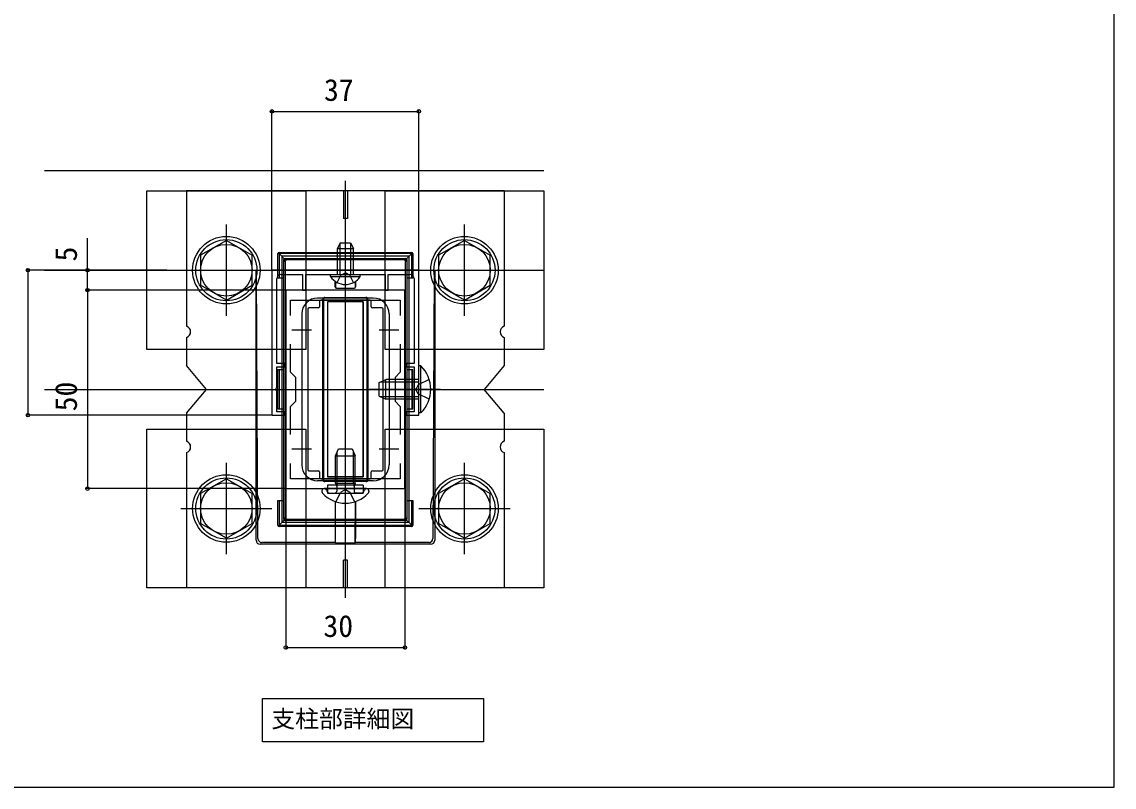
# Model space of a CAD drawing. Units: millimetres, scale not verified, with parts at other scales. Extents: x -875 to 875, y -1300 to 1292.
# Drawn here: x 325 to 875, y -1300 to -914 of the extents above; entities that cross this region are included whole.
import ezdxf
from ezdxf.enums import TextEntityAlignment as Align

# ---------------------------------------------------------------- set-up
doc = ezdxf.new("R2010")
doc.units = ezdxf.units.MM
doc.header["$LTSCALE"] = 8
for name, color, linetype in [('0-1_USER1', 3, 'Continuous'), ('0-2_YKK_11', 7, 'Continuous'), ('0-3_YKK_12', 2, 'Continuous'), ('0-4_YKK_13', 4, 'Continuous'), ('0-5_YKK_D', 6, 'Continuous'), ('0-6_YKK_ZWAK', 7, 'Continuous'), ('0-7_YSS_K', 3, 'Continuous')]:
    doc.layers.add(name, color=color, linetype=linetype)
doc.styles.add('ＭＳ ゴシック', font='')
doc.styles.get('ＭＳ ゴシック').set_extended_font_data('MS Gothic')

msp = doc.modelspace()

# ---------------------------------------------------------------- linework, layer by layer
at = {"layer": '0-1_USER1'}
msp.add_lwpolyline([(445.817, -1268.893), (445.817, -1254.893), (557.125, -1254.893), (557.125, -1276.776), (445.817, -1276.776)], close=True, dxfattribs=at)
at = {"layer": '0-2_YKK_11'}
for p, q in [((465.57, -1064.261), (465.57, -1074.261)), ((509.57, -1064.261), (509.57, -1074.261)), ((460.57, -1069.261), (470.57, -1069.261)), ((504.57, -1069.261), (514.57, -1069.261)), ((465.57, -1124.261), (465.57, -1134.261)), ((509.57, -1124.261), (509.57, -1134.261)), ((460.57, -1129.261), (470.57, -1129.261)), ((504.57, -1129.261), (514.57, -1129.261))]:
    msp.add_line(p, q, dxfattribs=at)
for points in [[(524.57, -1039.261), (450.57, -1039.261), (450.57, -1112.261), (456.97, -1112.261), (456.97, -1110.661), (452.97, -1110.661), (452.97, -1100.178), (452.73, -1099.811), (452.73, -1098.711), (452.97, -1098.345), (452.97, -1087.861), (456.97, -1087.861), (456.97, -1086.261), (452.97, -1086.261), (452.97, -1043.461)], [(522.17, -1043.461), (522.17, -1086.261), (518.17, -1086.261), (518.17, -1087.861), (522.17, -1087.861), (522.17, -1098.345), (522.41, -1098.711), (522.41, -1099.811), (522.17, -1100.178), (522.17, -1110.661), (518.17, -1110.661), (518.17, -1112.261), (524.57, -1112.261), (524.57, -1039.261)], [(454.97, -1041.461), (465.97, -1041.461), (465.97, -1049.261), (467.57, -1049.261), (467.57, -1041.461), (486.654, -1041.461), (487.02, -1041.221), (488.12, -1041.221), (488.487, -1041.461), (507.57, -1041.461), (507.57, -1049.261), (509.17, -1049.261), (509.17, -1041.461), (520.17, -1041.461)], [(459.97, -1061.995), (459.97, -1054.261), (515.17, -1054.261), (515.17, -1061.995)], [(459.97, -1121.995), (459.97, -1107.861), (462.57, -1105.261), (462.57, -1093.261), (459.97, -1090.661), (459.97, -1076.527)], [(515.17, -1076.527), (515.17, -1090.661), (512.57, -1093.261), (512.57, -1105.261), (515.17, -1107.861), (515.17, -1121.995)], [(515.17, -1136.527), (515.17, -1144.261), (459.97, -1144.261), (459.97, -1136.527)]]:
    msp.add_lwpolyline(points, dxfattribs=at)
msp.add_lwpolyline([(457.57, -1049.261), (457.57, -1149.261), (517.57, -1149.261), (517.57, -1049.261)], close=True, dxfattribs=at)
for centre, start, end in [((454.97, -1043.461), 90.00001, 179.99999), ((520.17, -1043.461), 0.00001, 89.99999)]:
    msp.add_arc(centre, 2, start, end, dxfattribs=at)
at = {"layer": '0-3_YKK_12'}
for p, q in [((587.57, -989.261), (335.93, -989.261)), ((487.57, -1204.261), (487.57, -994.261)), ((335.93, -1039.261), (587.57, -1039.261)), ((335.93, -1039.261), (587.57, -1039.261)), ((501.57, -1053.261), (473.57, -1053.261)), ((465.57, -1061.261), (465.57, -1137.261)), ((509.57, -1061.261), (509.57, -1137.261)), ((501.57, -1145.261), (473.57, -1145.261))]:
    msp.add_line(p, q, dxfattribs=at)
for centre, start, end in [((473.57, -1061.261), 90, 180), ((501.57, -1061.261), 0, 90), ((473.57, -1137.261), 180, 270), ((501.57, -1137.261), 270, 0)]:
    msp.add_arc(centre, 8, start, end, dxfattribs=at)
at = {"layer": '0-4_YKK_13'}
for p, q in [((407.57, -999.261), (407.57, -1067.433)), ((567.57, -999.261), (407.57, -999.261)), ((486.57, -999.261), (486.57, -1013.261)), ((488.57, -999.261), (488.57, -1013.261)), ((567.57, -999.261), (567.57, -1067.433)), ((427.57, -1062.261), (427.57, -1016.261)), ((488.57, -1013.261), (486.57, -1013.261)), ((547.57, -1062.261), (547.57, -1016.261)), ((487.57, -1051.461), (487.57, -1020.461)), ((427.57, -1024.261), (414.57, -1031.744)), ((427.57, -1024.261), (440.57, -1031.744)), ((484.97, -1025.461), (483.57, -1028.261)), ((484.879, -1041.461), (484.879, -1025.644)), ((484.97, -1025.461), (490.17, -1025.461)), ((490.17, -1025.461), (491.57, -1028.261)), ((490.262, -1041.461), (490.262, -1025.644)), ((491.57, -1041.461), (491.57, -1028.261)), ((547.57, -1024.261), (534.57, -1031.744)), ((547.57, -1024.261), (560.57, -1031.744)), ((414.57, -1031.744), (414.57, -1046.778)), ((440.57, -1046.756), (440.57, -1031.744)), ((453.57, -1043.306), (453.57, -1030.906)), ((453.57, -1030.906), (454.17, -1030.906)), ((454.17, -1030.306), (520.97, -1030.306)), ((454.17, -1030.306), (454.17, -1030.906)), ((520.97, -1030.906), (454.17, -1030.906)), ((456.746, -1033.481), (454.17, -1030.906)), ((454.17, -1030.906), (454.17, -1043.306)), ((456.57, -1034.636), (456.57, -1033.906)), ((456.57, -1163.886), (456.57, -1034.636)), ((457.17, -1033.306), (457.98, -1033.306)), ((457.272, -1034.681), (457.272, -1163.93)), ((457.98, -1033.306), (517.16, -1033.306)), ((457.98, -1033.306), (457.98, -1034.05)), ((517.16, -1034.05), (457.98, -1034.05)), ((517.16, -1033.306), (517.97, -1033.306)), ((517.16, -1033.306), (517.16, -1034.05)), ((517.869, -1163.93), (517.869, -1034.681)), ((518.395, -1033.481), (520.97, -1030.906)), ((518.57, -1033.906), (518.57, -1034.636)), ((518.57, -1034.636), (518.57, -1163.886)), ((519.57, -1032.261), (519.57, -1166.261)), ((520.97, -1030.306), (520.97, -1030.906)), ((521.57, -1030.906), (520.97, -1030.906)), ((520.97, -1043.306), (520.97, -1030.906)), ((521.57, -1030.906), (521.57, -1043.306)), ((534.57, -1031.744), (534.57, -1046.778)), ((560.57, -1046.756), (560.57, -1031.744)), ((404.57, -1039.261), (450.57, -1039.261)), ((442.57, -1175.264), (442.57, -1039.261)), ((443.438, -1174.388), (442.821, -1039.261)), ((524.57, -1039.261), (570.57, -1039.261)), ((532.319, -1039.261), (531.702, -1174.388)), ((532.57, -1039.261), (532.57, -1175.264)), ((456.57, -1043.306), (453.57, -1043.306)), ((480.07, -1042.479), (480.07, -1041.461)), ((480.07, -1041.461), (495.07, -1041.461)), ((482.466, -1047.696), (482.466, -1044.885)), ((482.509, -1044.885), (482.502, -1047.66)), ((492.631, -1044.885), (492.639, -1047.66)), ((492.675, -1047.696), (492.675, -1044.885)), ((521.57, -1043.306), (518.57, -1043.306)), ((427.57, -1054.261), (414.57, -1046.778)), ((427.57, -1054.261), (440.57, -1046.778)), ((483.065, -1048.296), (492.075, -1048.296)), ((483.1, -1048.261), (492.04, -1048.261)), ((547.57, -1054.261), (534.57, -1046.778)), ((547.57, -1054.261), (560.57, -1046.778)), ((474.57, -1054.861), (474.57, -1057.661)), ((499.97, -1054.261), (475.17, -1054.261)), ((476.279, -1143.544), (476.279, -1055.068)), ((476.57, -1053.906), (476.57, -1055.029)), ((476.57, -1055.029), (476.57, -1143.505)), ((478.295, -1053.306), (477.17, -1053.306)), ((478.295, -1053.042), (496.845, -1053.042)), ((478.295, -1053.306), (478.295, -1053.042)), ((496.845, -1053.306), (478.295, -1053.306)), ((496.57, -1055.261), (478.57, -1055.261)), ((478.57, -1055.261), (478.57, -1143.261)), ((496.57, -1055.261), (496.57, -1143.261)), ((496.845, -1053.042), (496.845, -1053.306)), ((497.97, -1053.306), (496.845, -1053.306)), ((498.57, -1055.029), (498.57, -1053.906)), ((498.57, -1143.505), (498.57, -1055.029)), ((498.862, -1055.068), (498.862, -1143.544)), ((500.57, -1057.661), (500.57, -1054.861)), ((468.57, -1058.861), (468.57, -1139.661)), ((473.97, -1058.261), (469.17, -1058.261)), ((505.97, -1058.261), (501.17, -1058.261)), ((506.57, -1139.661), (506.57, -1058.861)), ((407.57, -1073.09), (407.57, -1087.261)), ((567.57, -1073.09), (567.57, -1087.261)), ((453.57, -1089.306), (456.57, -1089.306)), ((453.57, -1109.306), (453.57, -1089.306)), ((454.17, -1089.306), (454.17, -1109.306)), ((518.57, -1089.306), (521.57, -1089.306)), ((520.97, -1089.306), (520.97, -1109.306)), ((521.57, -1109.306), (521.57, -1089.306)), ((524.57, -1111.061), (524.57, -1087.461)), ((567.57, -1087.261), (557.57, -1099.261)), ((504.57, -1095.861), (507.97, -1094.261)), ((524.57, -1094.261), (507.97, -1094.261)), ((535.57, -1099.261), (499.57, -1099.261)), ((504.57, -1102.661), (504.57, -1095.861)), ((524.57, -1095.57), (505.19, -1095.57)), ((567.57, -1111.261), (557.57, -1099.261)), ((504.57, -1102.661), (507.97, -1104.261)), ((524.57, -1102.953), (505.19, -1102.953)), ((407.57, -1111.261), (407.57, -1125.433)), ((456.57, -1109.306), (453.57, -1109.306)), ((521.57, -1109.306), (518.57, -1109.306)), ((525.588, -1111.061), (524.57, -1111.061)), ((567.57, -1111.261), (567.57, -1125.433)), ((487.57, -1158.269), (487.57, -1127.435)), ((407.57, -1131.09), (407.57, -1199.261)), ((482.57, -1132.661), (492.57, -1132.661)), ((482.57, -1146.461), (482.57, -1132.661)), ((483.436, -1146.461), (483.436, -1130.821)), ((490.97, -1129.261), (492.57, -1132.661)), ((491.704, -1146.461), (491.704, -1130.821)), ((492.57, -1146.461), (492.57, -1132.661)), ((567.57, -1131.09), (567.57, -1199.261)), ((427.57, -1182.261), (427.57, -1136.261)), ((547.57, -1182.261), (547.57, -1136.261)), ((427.57, -1144.261), (414.57, -1151.744)), ((427.57, -1144.261), (440.57, -1151.744)), ((469.17, -1140.261), (473.97, -1140.261)), ((474.57, -1140.861), (474.57, -1143.661)), ((475.17, -1144.261), (499.97, -1144.261)), ((476.57, -1143.505), (476.57, -1144.706)), ((496.57, -1143.261), (478.57, -1143.261)), ((498.57, -1144.706), (498.57, -1143.505)), ((500.57, -1143.661), (500.57, -1140.861)), ((501.17, -1140.261), (505.97, -1140.261)), ((547.57, -1144.261), (534.57, -1151.744)), ((547.57, -1144.261), (560.57, -1151.744)), ((475.77, -1150.352), (475.77, -1150.748)), ((477.069, -1149.261), (476.861, -1149.261)), ((498.072, -1149.261), (477.069, -1149.261)), ((478.186, -1150.408), (478.008, -1149.919)), ((478.375, -1145.306), (478.375, -1145.626)), ((496.765, -1145.626), (478.375, -1145.626)), ((482.57, -1146.461), (492.57, -1146.461)), ((487.57, -1149.774), (485.28, -1150.991)), ((487.57, -1149.774), (489.86, -1150.991)), ((496.57, -1147.461), (496.57, -1151.461)), ((496.765, -1145.306), (497.97, -1145.306)), ((496.765, -1145.626), (496.765, -1145.306)), ((496.954, -1150.408), (497.132, -1149.919)), ((499.37, -1150.352), (499.37, -1150.748)), ((414.57, -1151.744), (414.57, -1166.778)), ((440.57, -1166.756), (440.57, -1151.744)), ((453.57, -1155.306), (456.57, -1155.306)), ((453.57, -1167.706), (453.57, -1155.306)), ((454.17, -1155.306), (454.17, -1167.706)), ((478.57, -1151.461), (496.57, -1151.461)), ((479.69, -1151.461), (482.17, -1151.461)), ((482.466, -1155.79), (482.466, -1174.379)), ((482.568, -1176.586), (482.515, -1155.808)), ((482.827, -1155.912), (485.28, -1150.991)), ((492.314, -1155.912), (489.86, -1150.991)), ((492.572, -1176.586), (492.626, -1155.808)), ((492.675, -1155.79), (492.675, -1174.379)), ((495.451, -1151.461), (492.97, -1151.461)), ((518.57, -1155.306), (521.57, -1155.306)), ((521.57, -1155.306), (521.57, -1167.706)), ((534.57, -1151.744), (534.57, -1166.778)), ((560.57, -1166.756), (560.57, -1151.744)), ((404.57, -1159.261), (450.57, -1159.261)), ((524.57, -1159.261), (570.57, -1159.261)), ((427.57, -1174.261), (414.57, -1166.778)), ((427.57, -1174.261), (440.57, -1166.778)), ((456.746, -1165.13), (454.17, -1167.706)), ((519.57, -1166.261), (455.57, -1166.261)), ((456.57, -1164.706), (456.57, -1163.886)), ((457.91, -1165.306), (457.17, -1165.306)), ((457.91, -1164.648), (457.91, -1165.306)), ((457.91, -1164.648), (517.23, -1164.648)), ((517.23, -1165.306), (457.91, -1165.306)), ((517.23, -1164.648), (517.23, -1165.306)), ((517.97, -1165.306), (517.23, -1165.306)), ((518.395, -1165.13), (520.97, -1167.706)), ((518.57, -1163.886), (518.57, -1164.706)), ((547.57, -1174.261), (534.57, -1166.778)), ((547.57, -1174.261), (560.57, -1166.778)), ((453.57, -1167.706), (454.17, -1167.706)), ((454.17, -1167.706), (520.97, -1167.706)), ((454.17, -1168.306), (454.17, -1167.706)), ((520.97, -1168.306), (454.17, -1168.306)), ((520.97, -1168.306), (520.97, -1167.706)), ((482.57, -1177.261), (444.558, -1177.261)), ((482.499, -1176.377), (445.436, -1176.377)), ((482.499, -1176.377), (482.568, -1176.586)), ((482.568, -1176.586), (492.572, -1176.586)), ((482.57, -1177.261), (482.64, -1177.051)), ((482.64, -1177.051), (492.5, -1177.051)), ((492.5, -1177.051), (492.57, -1177.261)), ((530.582, -1177.261), (492.57, -1177.261)), ((492.642, -1176.377), (492.572, -1176.586)), ((529.705, -1176.377), (492.642, -1176.377)), ((488.57, -1185.261), (486.57, -1185.261)), ((486.57, -1199.261), (486.57, -1185.261)), ((488.57, -1199.261), (488.57, -1185.261)), ((567.57, -1199.261), (407.57, -1199.261))]:
    msp.add_line(p, q, dxfattribs=at)
for points in [[(467.57, -999.261), (467.57, -1079.261), (387.57, -1079.261), (387.57, -999.261)], [(587.57, -999.261), (587.57, -1079.261), (507.57, -1079.261), (507.57, -999.261)], [(496.57, -1143.261), (496.57, -1055.261), (478.57, -1055.261), (478.57, -1143.261)], [(467.57, -1119.261), (467.57, -1199.261), (387.57, -1199.261), (387.57, -1119.261)], [(587.57, -1119.261), (587.57, -1199.261), (507.57, -1199.261), (507.57, -1119.261)]]:
    msp.add_lwpolyline(points, close=True, dxfattribs=at)
for points in [[(483.57, -1041.461), (483.57, -1028.261), (491.57, -1028.261)], [(519.57, -1032.261), (455.57, -1032.261), (455.57, -1166.261)], [(480.07, -1042.479), (495.07, -1042.479), (495.07, -1041.461)], [(483.47, -1045.48), (485.28, -1041.769), (487.57, -1040.551)], [(491.67, -1045.48), (489.86, -1041.769), (487.57, -1040.551)], [(407.57, -1111.261), (417.57, -1099.261), (407.57, -1087.261)], [(525.588, -1111.061), (525.588, -1087.461), (524.57, -1087.461)], [(524.57, -1104.261), (507.97, -1104.261), (507.97, -1094.261)], [(529.793, -1094.261), (524.236, -1096.971), (523.019, -1099.261)], [(529.793, -1104.261), (524.236, -1101.551), (523.019, -1099.261)], [(482.57, -1132.661), (484.17, -1129.261), (490.97, -1129.261)], [(477.17, -1145.306), (478.375, -1145.306), (496.765, -1145.306)], [(496.57, -1147.461), (478.57, -1147.461), (478.57, -1151.461)], [(482.57, -1146.461), (482.909, -1147.461), (483.17, -1148.233)], [(483.436, -1146.461), (483.315, -1147.461), (483.17, -1148.661)], [(483.17, -1148.233), (483.17, -1149.261), (483.17, -1150.461)], [(491.704, -1146.461), (491.825, -1147.461), (491.97, -1148.661)], [(492.57, -1146.461), (492.232, -1147.461), (491.97, -1148.233)], [(491.97, -1148.233), (491.97, -1149.261), (491.97, -1150.461)], [(498.28, -1149.261), (498.072, -1149.261), (497.37, -1149.261)], [(521.57, -1167.706), (520.97, -1167.706), (520.97, -1155.306)]]:
    msp.add_lwpolyline(points, dxfattribs=at)
for centre, radius in [((427.57, -1039.261), 17), ((427.57, -1039.261), 15.4), ((547.57, -1039.261), 17), ((547.57, -1039.261), 15.4), ((427.57, -1039.261), 13), ((547.57, -1039.261), 13), ((427.57, -1159.261), 17), ((427.57, -1159.261), 15.4), ((547.57, -1159.261), 17), ((547.57, -1159.261), 15.4), ((427.57, -1159.261), 13), ((547.57, -1159.261), 13)]:
    msp.add_circle(centre, radius, dxfattribs=at)
for centre, radius, start, end in [((454.17, -1030.906), 0.6, 90, 180), ((457.17, -1033.906), 0.6, 90, 180), ((457.077, -1032.212), 2.477, 258.19876, 274.51239), ((457.054, -1032.845), 1.166, 245.50762, 278.40152), ((455.191, -1033.808), 2.042, 354.65366, 14.23396), ((518.064, -1032.212), 2.477, 265.48761, 281.80124), ((519.95, -1033.808), 2.042, 165.76604, 185.34634), ((518.087, -1032.845), 1.166, 261.59848, 294.49238), ((517.97, -1033.906), 0.6, 0, 90), ((520.97, -1030.906), 0.6, 0, 90), ((487.57, -1037.407), 9.054, 214.06671, 325.93329), ((477.174, -1053.941), 0.965, 85.24763, 185.0487), ((476.265, -1053.588), 0.44, 263.21027, 313.86521), ((476.327, -1054.315), 0.754, 266.36803, 288.83101), ((477.17, -1053.906), 0.6, 90, 180), ((476.773, -1053.03), 0.484, 325.23447, 5.98325), ((498.368, -1053.03), 0.484, 174.01675, 214.76553), ((497.967, -1053.94), 0.965, 354.94378, 94.75989), ((497.97, -1053.906), 0.6, 0, 90), ((498.875, -1053.588), 0.44, 226.13479, 276.78973), ((498.814, -1054.315), 0.754, 251.16899, 273.63197), ((406.57, -1070.261), 3, 289.47122, 70.52878), ((568.57, -1070.261), 3, 109.47122, 250.52878), ((514.105, -1099.261), 16.465, 314.2189, 45.7811), ((406.57, -1128.261), 3, 289.47122, 70.52878), ((568.57, -1128.261), 3, 109.47122, 250.52878), ((477.169, -1144.74), 0.962, 175.06323, 275.18399), ((476.275, -1145.533), 0.878, 70.35948, 94.26698), ((476.327, -1142.791), 0.754, 266.36803, 288.83101), ((477.17, -1144.706), 0.6, 180, 270), ((497.972, -1144.74), 0.962, 264.8078, 4.94499), ((497.97, -1144.706), 0.6, 270, 0), ((498.814, -1142.791), 0.754, 251.16899, 273.63197), ((498.865, -1145.533), 0.878, 85.73302, 109.64052), ((476.861, -1150.352), 1.091, 90, 180), ((477.069, -1150.261), 1, 20, 90), ((476.633, -1145.628), 0.626, 353.54785, 30.96417), ((479.69, -1149.861), 1.6, 200, 270), ((482.17, -1150.461), 1, 270, 0), ((492.97, -1150.461), 1, 180, 270), ((495.451, -1149.861), 1.6, 270, 340), ((498.072, -1150.261), 1, 90, 160), ((498.507, -1145.628), 0.626, 149.03583, 186.45215), ((498.28, -1150.352), 1.091, 0, 90), ((476.87, -1150.748), 1.1, 180, 221.56083), ((487.57, -1141.261), 15.4, 221.56083, 318.43917), ((498.27, -1150.748), 1.1, 318.43917, 0), ((457.077, -1161.461), 2.477, 258.19876, 274.51239), ((457.048, -1175.506), 10.811, 89.09507, 92.53185), ((457.17, -1164.706), 0.6, 180, 270), ((455.281, -1164.849), 1.944, 346.42187, 4.51215), ((518.064, -1161.461), 2.477, 265.48761, 281.80124), ((519.86, -1164.849), 1.944, 175.48785, 193.57813), ((518.093, -1175.506), 10.811, 87.46815, 90.90493), ((517.97, -1164.706), 0.6, 270, 0), ((454.17, -1167.706), 0.6, 180, 270), ((520.97, -1167.706), 0.6, 270, 0), ((445.442, -1174.373), 2.004, 180.44387, 269.81844), ((529.699, -1174.373), 2.004, 270.18156, 359.55613)]:
    msp.add_arc(centre, radius, start, end, dxfattribs=at)
for centre, major_axis, ratio, start_param, end_param in [((456.874, -1033.906), (6.082, -0.425), 0.01114, 4.7707145, 4.8960301), ((457.17, -1034.202), (0.425, -6.082), 0.01114, 1.491105, 1.6034945), ((518.266, -1033.906), (6.082, 0.425), 0.01114, 4.5287479, 4.6540634), ((517.97, -1034.202), (-0.425, -6.082), 0.01114, 4.6796908, 4.7920803), ((483.066, -1047.696), (0.424, 0.424), 0.999695, 2.3563468, 3.9268385), ((483.102, -1047.659), (-0.246, -0.549), 0.996125, 5.1323772, 6.702869), ((492.038, -1047.659), (0.246, -0.549), 0.996125, 5.8635017, 7.4339934), ((492.075, -1047.696), (-0.424, 0.424), 0.999695, 2.3563468, 3.9268385), ((475.17, -1054.861), (-0.424, 0.424), 0.999695, 5.4979394, 7.0684312), ((475.97, -1052.961), (0.43, -6.084), 0.027874, 1.2150746, 1.3929019), ((475.715, -1052.706), (6.084, -0.43), 0.027874, 4.9700486, 5.1523045), ((499.425, -1052.706), (6.084, 0.43), 0.027874, 4.2724735, 4.4547294), ((499.17, -1052.961), (-0.43, -6.084), 0.027874, 4.8902834, 5.0681107), ((499.97, -1054.861), (0.424, 0.424), 0.999695, 5.4979394, 7.0684312), ((469.17, -1058.861), (-0.424, 0.424), 0.999695, 5.4979394, 7.0684312), ((473.97, -1057.661), (0.424, -0.424), 0.999695, 5.4979394, 7.0684312), ((501.17, -1057.661), (-0.424, -0.424), 0.999695, 5.4979394, 7.0684312), ((505.97, -1058.861), (0.424, 0.424), 0.999695, 5.4979394, 7.0684312), ((469.17, -1139.661), (-0.424, -0.424), 0.999695, 5.4979394, 7.0684312), ((473.97, -1140.861), (0.424, 0.424), 0.999695, 5.4979394, 7.0684312), ((475.17, -1143.661), (-0.424, -0.424), 0.999695, 5.4979394, 7.0684312), ((475.97, -1146.169), (-0.428, -6.083), 0.022498, 1.8236152, 2.0187174), ((499.17, -1146.169), (0.428, -6.083), 0.022498, 4.2644679, 4.4595701), ((499.97, -1143.661), (0.424, -0.424), 0.999695, 5.4979394, 7.0684312), ((501.17, -1140.861), (-0.424, 0.424), 0.999695, 5.4979394, 7.0684312), ((505.97, -1139.661), (0.424, -0.424), 0.999695, 5.4979394, 7.0684312), ((476.234, -1145.906), (6.083, 0.428), 0.022498, 1.2094857, 1.40045), ((498.907, -1145.906), (6.083, -0.428), 0.022498, 1.7411427, 1.9321069), ((457.17, -1165.005), (-0.424, -6.081), 0.004381, 1.6219236, 1.7488196), ((457.47, -1164.706), (6.081, 0.424), 0.004381, 1.498021, 1.6118461), ((517.671, -1164.706), (6.081, -0.424), 0.004381, 1.5297466, 1.6435716), ((517.97, -1165.005), (0.424, -6.081), 0.004381, 4.5343657, 4.6612617), ((444.573, -1175.249), (0.974, 1.765), 0.991424, 2.0784135, 3.641926), ((482.5, -1174.379), (0, 2), 0.017455, 1.5707963, 3.0892328), ((492.64, -1174.379), (0, 2), 0.017455, 3.1939525, 4.712389), ((530.567, -1175.249), (-0.974, 1.765), 0.991424, 2.6412593, 4.2047718)]:
    msp.add_ellipse(centre, major_axis=major_axis, ratio=ratio, start_param=start_param, end_param=end_param, dxfattribs=at)
at = {"layer": '0-5_YKK_D'}
for p, q in [((450.57, -1038.861), (450.57, -958.261)), ((450.57, -959.261), (524.57, -959.261)), ((524.57, -1038.861), (524.57, -958.261)), ((397.57, -1039.261), (326.57, -1039.261)), ((327.57, -1039.261), (327.57, -1112.261)), ((397.57, -1039.261), (356.57, -1039.261)), ((457.17, -1049.261), (356.57, -1049.261)), ((457.17, -1049.261), (356.57, -1049.261)), ((357.57, -1049.261), (357.57, -1149.261)), ((450.17, -1112.261), (326.57, -1112.261)), ((457.17, -1149.261), (356.57, -1149.261)), ((457.57, -1149.661), (457.57, -1230.261)), ((517.57, -1149.661), (517.57, -1230.261)), ((457.57, -1229.261), (517.57, -1229.261))]:
    msp.add_line(p, q, dxfattribs=at)
msp.add_lwpolyline([(357.57, -1049.261), (357.57, -1039.261), (357.57, -1023.068)], dxfattribs=at)
for centre in [(450.57, -959.261), (524.57, -959.261), (327.57, -1039.261), (357.57, -1039.261), (357.57, -1049.261), (357.57, -1049.261), (327.57, -1112.261), (357.57, -1149.261), (457.57, -1229.261), (517.57, -1229.261)]:
    msp.add_circle(centre, 0.875, dxfattribs=at)
at = {"layer": '0-6_YKK_ZWAK'}
msp.add_lwpolyline([(-875, -1299.6), (875, -1299.6), (875, 1250.4)], dxfattribs=at)
at = {"layer": '0-7_YSS_K'}
msp.add_line((335.93, -1099.261), (587.57, -1099.261), dxfattribs=at)

# ---------------------------------------------------------------- texts
at = {"layer": '0-1_USER1', "style": 'ＭＳ ゴシック'}
msp.add_text('支柱部詳細図', height=8.798, dxfattribs=at).set_placement((450.26, -1272.239), align=Align.BOTTOM_LEFT)
at = {"layer": '0-5_YKK_D', "style": 'ＭＳ ゴシック'}
for s, p in [('37', (476.789, -957.261)), ('30', (476.491, -1227.261))]:
    msp.add_text(s, height=11, dxfattribs=at).set_placement(p, align=Align.BOTTOM_LEFT)
for s, p in [('5', (355.57, -1034.869)), ('50', (355.57, -1110.341))]:
    msp.add_text(s, height=11, rotation=90, dxfattribs=at).set_placement(p, align=Align.BOTTOM_LEFT)

doc.saveas('drawing.dxf')
